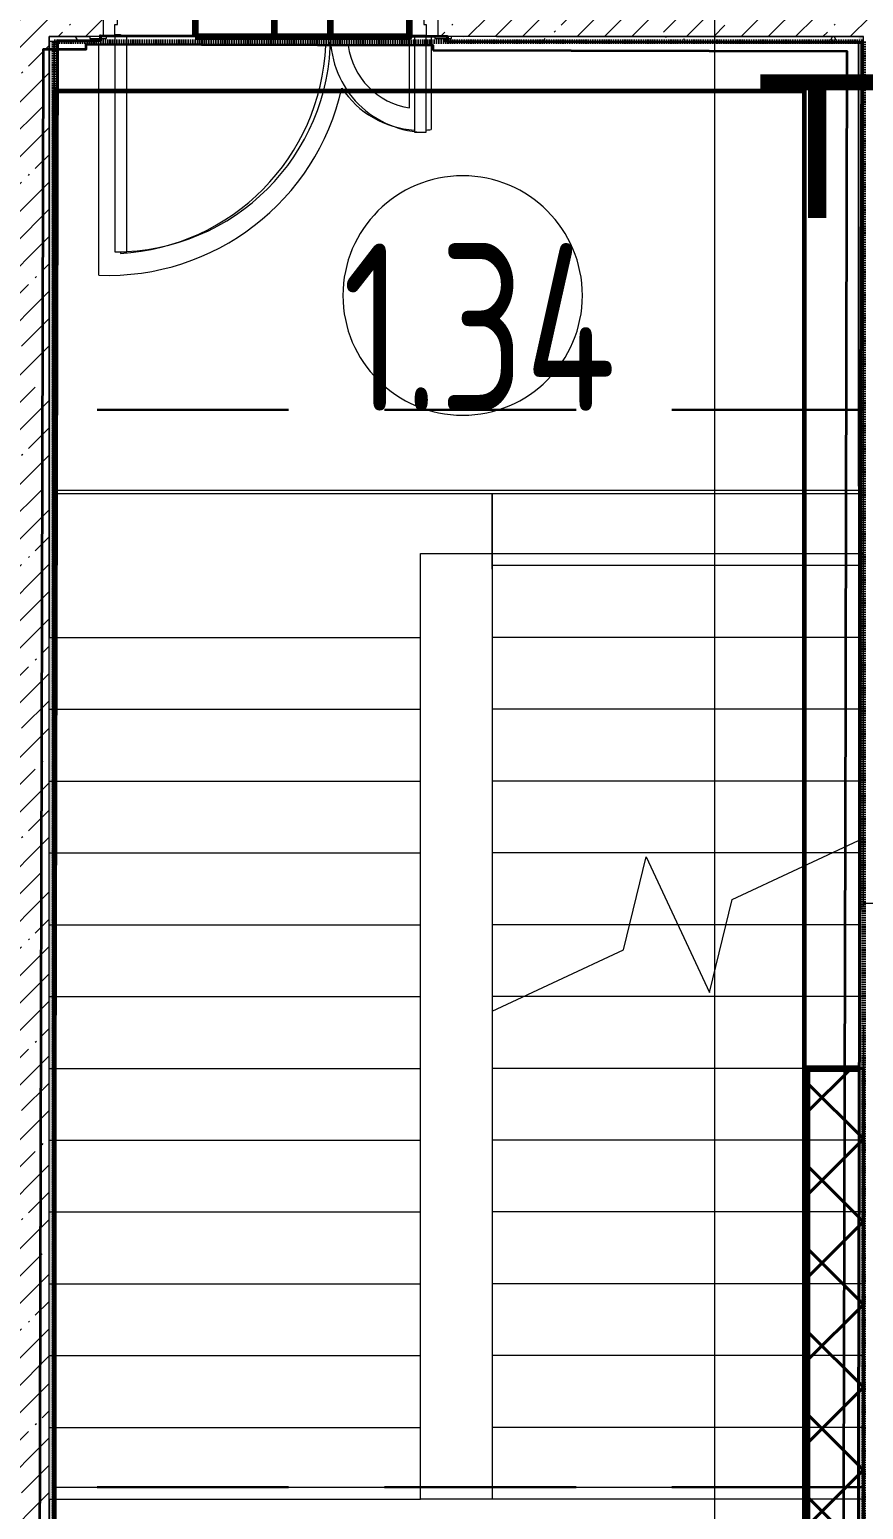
# Model space of a CAD drawing. Header units: millimetres. Extents: x -249154 to 415037, y -45458 to 354837.
# Drawn here: x 72063 to 75545, y 1391 to 7573 of the extents above; entities that cross this region are included whole.
import ezdxf

# ---------------------------------------------------------------- set-up
doc = ezdxf.new("R2010")
doc.units = ezdxf.units.MM
for name, pattern in [('200_ШТРИХ__ш1_п0_6_', [320, 200, -120]), ('50_ШТРИХ_ш4_п2_', [1200, 800, -400]), ('Штрих короткий', [600, 300, -300])]:
    doc.linetypes.add(name, pattern=pattern)
for name, color, linetype, lineweight in [('0) НЗ Ремонт штукатурка', 6, 'Continuous', 60), ('1) FK13', 152, 'Continuous', 40), ('3)1 шпаклевка', 4, 'Continuous', 35), ('3.3) Шпаклевка баз. фин. WD5-13', 160, 'Continuous', 140), ('3.4) Ремонт базовой шпаклевки', 6, 'Continuous', 60), ('5.6) Перегародка WD6', 6, 'Continuous', 40), ('501 заделка отвертсии ком', 5, 'Continuous', 158), ('549 штукатурка гипсом', 40, 'Continuous', 60), ('923 Люки', 170, 'Continuous', 120), ('A-AREA-IDEN', 7, 'Continuous', 9), ('A-DETL-3', 7, '50_ШТРИХ_ш4_п2_', 30), ('A-FLOR', 7, 'Continuous', 9), ('A-WALL', 7, 'Continuous', 5), ('I-WALL', 7, 'Continuous', 5), ('S-STRS', 7, 'Continuous', 9), ('S-STRS-MBND', 7, 'Continuous', 9), ('Оси', 7, 'Continuous', 9)]:
    doc.layers.add(name, color=color, linetype=linetype, lineweight=lineweight)
for name, color, linetype, lineweight, true_color in [('A-DOOR-1', 7, 'Continuous', 5, 0xc0c0c0), ('A-DOOR-FRAM-1', 7, 'Continuous', 5, 0xc0c0c0), ('A-WALL-1', 9, 'Continuous', 5, 0x808080), ('A-WALL-FNSH-1', 9, 'Continuous', 5, 0x808080)]:
    doc.layers.add(name, color=color, linetype=linetype, lineweight=lineweight, true_color=true_color)
doc.styles.get("Standard").update_dxf_attribs({"font": 'arial.ttf'})
doc.styles.add('СПДС', font='ГОСТ тип А.ttf', dxfattribs={"width": 0.9})
pattern_1 = [(45, (64.7, -136.06), (-114.04925, 114.04925), []), (45, (178.75, -136.06), (-114.04925, 114.04925), [201.612, -40.322, 6.706, -33.617])]
pattern_2 = [(0, (64.7, -136.06), (243.84, 60.96), [20.117, -162.763, 20.117, -162.763, -975.36]), (0, (64.7, -136.06), (243.84, 60.96), [-365.76, 20.117, -345.643, 20.117, -162.763, -426.72]), (0, (64.7, -136.06), (243.84, 60.96), [-914.4, 20.117, -101.803, 20.117, -284.683]), (120, (156.14, -105.58), (-174.71291, 180.691634), [20.117, -162.763, 20.117, -162.763, -975.36]), (120, (156.14, -105.58), (-174.71291, 180.691634), [-365.76, 20.117, -345.643, 20.117, -162.763, -426.72]), (120, (156.14, -105.58), (-174.71291, 180.691634), [-914.4, 20.117, -101.803, 20.117, -284.683]), (240, (186.62, 16.34), (-69.12709, -241.651634), [20.117, -162.763, 20.117, -162.763, -975.36]), (240, (186.62, 16.34), (-69.12709, -241.651634), [-365.76, 20.117, -345.643, 20.117, -162.763, -426.72]), (240, (186.62, 16.34), (-69.12709, -241.651634), [-914.4, 20.117, -101.803, 20.117, -284.683])]

# ---------------------------------------------------------------- blocks, each defined once
blk = doc.blocks.new('110_Дверь_СКБ_2Ст - Д-1_л_Лестничная клетка EIS60 2-32142534-Объем проектирования 1 этажа')
at = {"layer": 'A-DOOR-1'}
for p, q in [((662.5, 1010), (612.5, 1010)), ((612.5, 1010), (612.5, 110)), ((662.5, 110), (662.5, 1010)), ((-637.5, 510), (-637.5, 110)), ((-587.5, 510), (-637.5, 510)), ((-587.5, 110), (-587.5, 510)), ((-637.5, 110), (-587.5, 110)), ((612.5, 110), (662.5, 110))]:
    blk.add_line(p, q, dxfattribs=at)
for centre, radius, start, end in [((662.5, 110), 900, 90, 180), ((-637.5, 110), 400, 360, 90)]:
    blk.add_arc(centre, radius, start, end, dxfattribs=at)
at = {"layer": 'A-DOOR-FRAM-1'}
for p, q in [((-672.5, 118), (-742.5, 118)), ((-742.5, 118), (-742.5, 110)), ((-742.5, 110), (-672.5, 110)), ((-637.5, 110), (-687.5, 110)), ((-687.5, 110), (-687.5, 30)), ((-672.5, 110), (-672.5, 118)), ((-637.5, 60), (-637.5, 110)), ((662.5, 110), (662.5, 60)), ((712.5, 110), (662.5, 110)), ((767.5, 118), (697.5, 118)), ((697.5, 118), (697.5, 110)), ((697.5, 110), (767.5, 110)), ((712.5, 30), (712.5, 110)), ((767.5, 110), (767.5, 118)), ((-687.5, 30), (-627.5, 30)), ((-672.5, 30), (-687.5, 30)), ((-687.5, 30), (-687.5, -110)), ((-672.5, -110), (-672.5, 30)), ((-627.5, 60), (-637.5, 60)), ((-627.5, 30), (-627.5, 60)), ((662.5, 60), (652.5, 60)), ((652.5, 60), (652.5, 30)), ((652.5, 30), (712.5, 30)), ((712.5, 30), (697.5, 30)), ((697.5, 30), (697.5, -110)), ((712.5, -110), (712.5, 30)), ((-672.5, -110), (-742.5, -110)), ((-742.5, -110), (-742.5, -118)), ((-742.5, -118), (-672.5, -118)), ((-687.5, -110), (-672.5, -110)), ((-672.5, -118), (-672.5, -110)), ((697.5, -110), (712.5, -110)), ((767.5, -110), (697.5, -110)), ((697.5, -110), (697.5, -118)), ((697.5, -118), (767.5, -118)), ((767.5, -118), (767.5, -110))]:
    blk.add_line(p, q, dxfattribs=at)
blk = doc.blocks.new('Марка_Помещения - Номер-25198446-Объем проектирования 1 этажа')
at = {"layer": 'A-AREA-IDEN'}
for start, end in [(360, 180), (180, 360)]:
    blk.add_arc((0, 0), 2.5, start, end, dxfattribs=at)

msp = doc.modelspace()

# ---------------------------------------------------------------- hatches: boundary and pattern name
at = {"layer": '5.6) Перегародка WD6'}
h = msp.add_hatch(dxfattribs=at)
h.set_pattern_fill('ANSI37', color=256, scale=77)
h.paths.add_polyline_path([(75309.7, 398.9), (75544.7, 398.9), (75544.7, 3233.6), (75309.7, 3233.6)])
at = {"layer": 'I-WALL'}
h = msp.add_hatch(dxfattribs=at)
h.set_pattern_fill('FP_1', color=256, style=0, pattern_type=2)
h.set_pattern_definition(pattern_1)
h.paths.add_polyline_path([(71924.7, -236.1), (72144.7, -236.1), (72144.7, 7763.9), (71924.7, 7763.9), (71924.7, -199.3)])
h = msp.add_hatch(dxfattribs=at)
h.set_pattern_fill('FP_1', color=256, style=0, pattern_type=2)
h.set_pattern_definition(pattern_1)
h.paths.add_polyline_path([(73794.7, 7543.9), (75764.7, 7543.9), (75764.7, 7763.9), (73769.7, 7763.9), (73769.7, 7543.9)])
h.paths.add_polyline_path([(72344.7, 7543.9), (72369.7, 7543.9), (72369.7, 7763.9), (72144.7, 7763.9), (72144.7, 7543.9), (72314.7, 7543.9)])
h = msp.add_hatch(dxfattribs=at)
h.set_pattern_fill('FP_191', color=256, style=0, pattern_type=2)
h.set_pattern_definition(pattern_2)
h.paths.add_polyline_path([(74910.8, 7523.9), (75524.7, 7523.9), (75524.6, 7543.9), (73824.7, 7543.9), (73824.7, 7535.9), (73794.7, 7535.9), (73794.7, 7523.9), (74012.2, 7523.9)])
h.paths.add_polyline_path([(72144.7, 7523.9), (72344.7, 7523.9), (72344.7, 7535.9), (72314.7, 7535.9), (72314.7, 7543.9), (72144.7, 7543.9)])
h = msp.add_hatch(dxfattribs=at)
h.set_pattern_fill('FP_191', color=256, style=0, pattern_type=2)
h.set_pattern_definition(pattern_2)
h.paths.add_polyline_path([(75544.7, 3.9), (75544.7, 7543.9), (75524.7, 7522.9), (75524.7, 3.9), (75538.9, 3.9)])
h.paths.add_polyline_path([(75524.7, 7523.9), (75544.7, 7543.9), (75524.7, 7543.9)])
h = msp.add_hatch(dxfattribs=at)
h.set_pattern_fill('FP_191', color=256, style=0, pattern_type=2)
h.set_pattern_definition(pattern_2)
h.paths.add_polyline_path([(72144.7, -16.1), (72164.7, -16.1), (72164.7, 7522.9), (72144.7, 7523.9), (72144.7, 1483.9)])

# ---------------------------------------------------------------- linework, layer by layer
at = {"layer": '0) НЗ Ремонт штукатурка', "color": 3, "linetype": '200_ШТРИХ__ш1_п0_6_', "ltscale": 0.03}
msp.add_lwpolyline([(75544.7, -66.4), (72165.7, -66.4), (72165.7, 7522.9), (75544.7, 7522.9)], close=True, dxfattribs=at)
at = {"layer": '1) FK13', "flags": 128}
msp.add_lwpolyline([(73808.6, 7522.7), (73808.6, 7543.7), (72358.6, 7547.1), (72358.6, 7526.1), (72180, 7526.5), (72162.3, 8.6), (74040.9, 4.2), (74041.7, 323.2), (74041.9, 398.2), (75306.9, 395.2), (75306.9, 396.2), (75520.9, 395.7), (75531.3, 4849.3), (75532.3, 4849.3), (75532.6, 4955), (75531.6, 4955), (75537.6, 7518.7)], close=True, dxfattribs=at)
at = {"layer": '3)1 шпаклевка', "flags": 128}
msp.add_lwpolyline([(73748, 7485.4), (73748, 7506.4), (72298, 7509.8), (72298, 7488.8), (72119.4, 7489.2), (72101.7, -28.8), (73980.3, -33.2), (73981.1, 285.8), (73981.2, 360.8), (75246.2, 357.8), (75246.2, 358.8), (75460.2, 358.3), (75470.7, 4811.9), (75471.7, 4811.9), (75471.9, 4917.7), (75470.9, 4917.7), (75477, 7481.3)], close=True, dxfattribs=at)
at = {"layer": '3.3) Шпаклевка баз. фин. WD5-13', "ltscale": 0.5}
msp.add_lwpolyline([(75309.7, -16.1), (75309.7, 3233.6), (75523.7, 3233.6)], dxfattribs=at)
at = {"layer": '3.4) Ремонт базовой шпаклевки', "linetype": 'Штрих короткий', "ltscale": 0.01}
msp.add_lwpolyline([(72165.7, 104.5), (75298.9, 104.5), (75298.9, 7315.1), (72165.7, 7315.1)], close=True, dxfattribs=at)
at = {"layer": '5.6) Перегародка WD6'}
msp.add_lwpolyline([(75309.7, 398.9), (75544.7, 398.9), (75544.7, 3233.6), (75309.7, 3233.6)], close=True, dxfattribs=at)
at = {"layer": '501 заделка отвертсии ком', "ltscale": 0.5}
for points in [[(72754.4, 7543.9), (73319.7, 7543.9), (73319.7, 7789.8), (72754.4, 7789.8)], [(73084.3, 7543.9), (73649.7, 7543.9), (73649.7, 7789.8), (73084.3, 7789.8)]]:
    msp.add_lwpolyline(points, close=True, dxfattribs=at)
at = {"layer": '549 штукатурка гипсом', "ltscale": 0.01}
msp.add_lwpolyline([(72165.7, 104.5), (75298.9, 104.5), (75298.9, 7315.1), (72165.7, 7315.1)], close=True, dxfattribs=at)
at = {"layer": 'A-DETL-3'}
for p, q in [((75544.7, 5983.9), (72144.7, 5983.9)), ((75544.7, 1483.9), (72144.7, 1483.9))]:
    msp.add_line(p, q, dxfattribs=at)
at = {"layer": 'A-FLOR'}
for p, q in [((72419.7, 7552.1), (72442.3, 7552.1)), ((72419.7, 7543.9), (73719.7, 7543.9)), ((72442.3, 7552.1), (72442.3, 7543.9)), ((73649.9, 7245.5), (73649.9, 7549.1)), ((73649.9, 7549.1), (73719.7, 7549.1)), ((73754.7, 7543.9), (73739.9, 7543.9)), ((73739.9, 7543.9), (73739.9, 7154.7)), ((74012.2, 7543.9), (73794.7, 7543.9)), ((72352.3, 6546.9), (72352.3, 7535.9)), ((73300.1, 7506.1), (73393.6, 7506.1)), ((72442.3, 6643.9), (72442.3, 6637.6)), ((75524.7, 5647.7), (72164.7, 5647.7)), ((73994.7, 5633.9), (72164.7, 5633.9)), ((73994.7, 5318.9), (73994.7, 5633.6)), ((72164.7, 1483.9), (75524.7, 1483.9))]:
    msp.add_line(p, q, dxfattribs=at)
for centre, radius, start, end in [((72390.9, 7546.1), 910, 273.23752, 357.48069), ((72390.9, 7546.1), 910, 273.23752, 357.48069), ((73694.9, 7546.1), 304, 187.56084, 261.48743), ((73694.9, 7546.1), 304, 187.56084, 261.48743), ((72390.9, 7546.1), 1000, 267.78741, 347.3989), ((72390.9, 7546.1), 1000, 267.78741, 347.3989), ((73694.9, 7546.1), 394, 213.62195, 266.31806), ((73694.9, 7546.1), 394, 213.62195, 266.31806), ((73694.9, 7546.1), 394, 273.6096, 276.55825), ((73694.9, 7546.1), 394, 273.6096, 276.55825)]:
    msp.add_arc(centre, radius, start, end, dxfattribs=at)
at = {"layer": 'A-WALL'}
for p, q in [((72144.7, 7523.9), (72344.7, 7523.9)), ((72164.7, 7523.9), (72164.7, 3.9)), ((72165.7, 7522.9), (72164.7, 7522.9)), ((73794.7, 7523.9), (75524.7, 7523.9)), ((75524.7, 7522.9), (75523.7, 7522.9))]:
    msp.add_line(p, q, dxfattribs=at)
at = {"layer": 'A-WALL-1'}
for p, q in [((72144.7, -16.1), (72144.7, 7543.9)), ((72144.7, 7543.9), (72314.7, 7543.9)), ((74012.2, 7543.9), (75544.7, 7543.9)), ((75544.7, 3913.9), (75544.7, 7543.9)), ((72344.7, 7523.9), (72344.7, 7535.9)), ((73794.7, 7535.9), (73794.7, 7523.9)), ((75524.7, 7523.9), (75524.7, 3.9)), ((75544.7, 3923.9), (75764.7, 3923.9)), ((75544.7, 3413.9), (75544.7, -16.1)), ((75544.7, 3413.9), (75544.7, 3413.9))]:
    msp.add_line(p, q, dxfattribs=at)
at = {"layer": 'A-WALL-FNSH-1'}
for p, q in [((72165.7, 7522.9), (72344.7, 7522.9)), ((72165.7, 7522.9), (72165.7, 3.9)), ((72344.7, 7522.9), (72344.7, 7523.9)), ((73794.7, 7523.9), (73794.7, 7522.9)), ((73794.7, 7522.9), (75523.7, 7522.9)), ((75523.7, 5665), (75523.7, 3161)), ((75524.7, 5285.1), (75523.7, 5285.1)), ((75523.7, 5244.5), (75524.7, 5244.5)), ((75523.7, 3161), (75524.7, 3161)), ((75524.7, 2853.5), (75523.7, 2853.5)), ((75523.7, 2853.5), (75523.7, 4.4))]:
    msp.add_line(p, q, dxfattribs=at)
at = {"layer": 'I-WALL'}
for p, q in [((75523.7, 5665), (75523.7, 7523.9)), ((75523.7, 6093.9), (75524.7, 6093.9)), ((75524.7, 5665), (75523.7, 5665)), ((75523.7, 2853.5), (75523.7, 3161))]:
    msp.add_line(p, q, dxfattribs=at)
at = {"layer": 'S-STRS'}
for p, q in [((75524.7, 5633.6), (73994.7, 5633.6)), ((73994.7, 5633.6), (73994.7, 5333.6)), ((75524.7, 5633.6), (73994.7, 5633.6)), ((73994.7, 5333.6), (73994.7, 5033.6)), ((75524.7, 5333.6), (73994.7, 5333.6)), ((75524.7, 5333.6), (73994.7, 5333.6)), ((73994.7, 5033.6), (73994.7, 4733.6)), ((75524.7, 5033.6), (73994.7, 5033.6)), ((75524.7, 5033.6), (73994.7, 5033.6)), ((73994.7, 4733.6), (73994.7, 4433.6)), ((75524.7, 4733.6), (73994.7, 4733.6)), ((75524.7, 4733.6), (73994.7, 4733.6)), ((73994.7, 4433.6), (73994.7, 4133.6)), ((75524.7, 4433.6), (73994.7, 4433.6)), ((75524.7, 4433.6), (73994.7, 4433.6)), ((73994.7, 4133.6), (73994.7, 3833.6)), ((75413.1, 4133.6), (73994.7, 4133.6)), ((75413.1, 4133.6), (73994.7, 4133.6)), ((73994.7, 3833.6), (73994.7, 3533.6)), ((74568.8, 3833.6), (73994.7, 3833.6)), ((74568.8, 3833.6), (73994.7, 3833.6)), ((74970.6, 3833.6), (74769.7, 3833.6)), ((74970.6, 3833.6), (74769.7, 3833.6)), ((73994.7, 3533.6), (73994.7, 3472.3)), ((74126.3, 3533.6), (73994.7, 3533.6)), ((74126.3, 3533.6), (73994.7, 3533.6))]:
    msp.add_line(p, q, dxfattribs=at)
at = {"layer": 'S-STRS-MBND'}
for p, q in [((72144.7, 7543.9), (72144.7, 5033.6)), ((75544.7, 7543.9), (72144.7, 7543.9)), ((75544.7, 5383.9), (75544.7, 7543.9)), ((73694.7, 5383.9), (75544.7, 5383.9)), ((73694.7, 5033.6), (73694.7, 5383.9)), ((72144.7, 5033.6), (73694.7, 5033.6)), ((72144.7, 1433.6), (72144.7, 5033.6)), ((72144.7, 5033.6), (73694.7, 5033.6)), ((73694.7, 1433.6), (73694.7, 5033.6)), ((72144.7, 4733.6), (73694.7, 4733.6)), ((72144.7, 4733.6), (73694.7, 4733.6)), ((72144.7, 4433.6), (73694.7, 4433.6)), ((72144.7, 4433.6), (73694.7, 4433.6)), ((74996.3, 3939.3), (75544.7, 4195)), ((72144.7, 4133.6), (73694.7, 4133.6)), ((72144.7, 4133.6), (73694.7, 4133.6)), ((74543.1, 3728), (74637.6, 4116.9)), ((74637.6, 4116.9), (74901.8, 3550.4)), ((75524.7, 4133.6), (75413.1, 4133.6)), ((75524.7, 4133.6), (75413.1, 4133.6)), ((74901.8, 3550.4), (74996.3, 3939.3)), ((72144.7, 3833.6), (73694.7, 3833.6)), ((72144.7, 3833.6), (73694.7, 3833.6)), ((74769.7, 3833.6), (74568.8, 3833.6)), ((74769.7, 3833.6), (74568.8, 3833.6)), ((75524.7, 3833.6), (74970.6, 3833.6)), ((75524.7, 3833.6), (74970.6, 3833.6)), ((73994.7, 3472.3), (74543.1, 3728)), ((72144.7, 3533.6), (73694.7, 3533.6)), ((72144.7, 3533.6), (73694.7, 3533.6)), ((75544.7, 3533.6), (74126.3, 3533.6)), ((75544.7, 3533.6), (74126.3, 3533.6)), ((73994.7, 3472.3), (73994.7, 1433.6)), ((75544.7, 3413.9), (75544.7, 1433.6)), ((72144.7, 3233.6), (73694.7, 3233.6)), ((72144.7, 3233.6), (73694.7, 3233.6)), ((75544.7, 3233.6), (73994.7, 3233.6)), ((75544.7, 3233.6), (73994.7, 3233.6)), ((72144.7, 2933.6), (73694.7, 2933.6)), ((72144.7, 2933.6), (73694.7, 2933.6)), ((75544.7, 2933.6), (73994.7, 2933.6)), ((75544.7, 2933.6), (73994.7, 2933.6)), ((72144.7, 2633.6), (73694.7, 2633.6)), ((72144.7, 2633.6), (73694.7, 2633.6)), ((75544.7, 2633.6), (73994.7, 2633.6)), ((75544.7, 2633.6), (73994.7, 2633.6)), ((72144.7, 2333.6), (73694.7, 2333.6)), ((72144.7, 2333.6), (73694.7, 2333.6)), ((75544.7, 2333.6), (73994.7, 2333.6)), ((75544.7, 2333.6), (73994.7, 2333.6)), ((72144.7, 2033.6), (73694.7, 2033.6)), ((72144.7, 2033.6), (73694.7, 2033.6)), ((75544.7, 2033.6), (73994.7, 2033.6)), ((75544.7, 2033.6), (73994.7, 2033.6)), ((72144.7, 1733.6), (73694.7, 1733.6)), ((72144.7, 1733.6), (73694.7, 1733.6)), ((75544.7, 1733.6), (73994.7, 1733.6)), ((75544.7, 1733.6), (73994.7, 1733.6)), ((72144.7, 1433.6), (72144.7, -66.4)), ((72144.7, 1433.6), (73694.7, 1433.6)), ((72144.7, 1433.6), (73694.7, 1433.6)), ((73994.7, 1433.6), (73694.7, 1433.6)), ((75544.7, 1433.6), (73994.7, 1433.6)), ((75544.7, 1433.6), (73994.7, 1433.6)), ((75544.7, -66.4), (75544.7, 1433.6))]:
    msp.add_line(p, q, dxfattribs=at)
at = {"layer": 'Оси'}
msp.add_lwpolyline([(74924.7, -2042.3), (74924.7, 2957.7), (74924.7, 22262), (74924.7, 27262)], dxfattribs=at)

# ---------------------------------------------------------------- block references
at = {"layer": 'A-AREA-IDEN', "xscale": 199.9999999999999, "yscale": 199.9999999999999, "zscale": 199.9999999999999}
msp.add_blockref('Марка_Помещения - Номер-25198446-Объем проектирования 1 этажа', (73871.4, 6461.9), dxfattribs=at)
at = {"layer": 'A-DOOR-1', "rotation": 180}
msp.add_blockref('110_Дверь_СКБ_2Ст - Д-1_л_Лестничная клетка EIS60 2-32142534-Объем проектирования 1 этажа', (73082.2, 7653.9), dxfattribs=at)

# ---------------------------------------------------------------- texts
at = {"layer": '923 Люки', "insert": (75096, 7385.5), "char_height": 600, "width": 3064.482, "attachment_point": 1}
msp.add_mtext('T-10(п)', dxfattribs=at)
at = {"layer": 'A-AREA-IDEN', "insert": (73369.7, 6679.1), "char_height": 700, "width": 1255.443, "attachment_point": 1, "style": 'СПДС'}
msp.add_mtext('1.34', dxfattribs=at)

doc.saveas('drawing.dxf')
